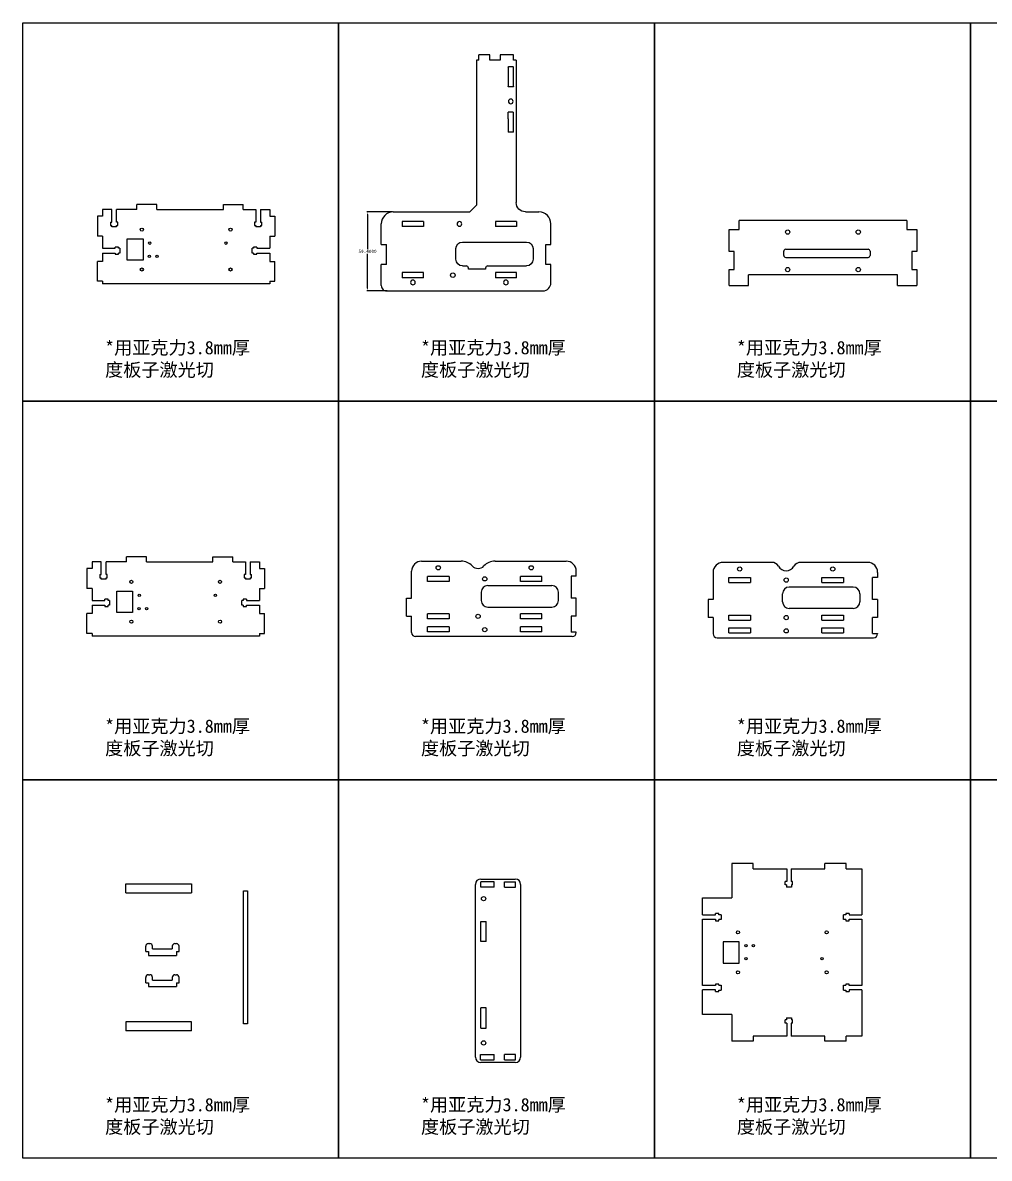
# Model space of a CAD drawing. Header units: millimetres. Extents: x 9 to 1435, y -1546 to -408.
# Drawn here: x 9 to 736, y -1262 to -408 of the extents above; entities that cross this region are included whole.
import ezdxf

# ---------------------------------------------------------------- set-up
doc = ezdxf.new("R2010")
doc.units = ezdxf.units.MM
doc.layers.add('dim', color=82, linetype='Continuous', lineweight=9)
doc.dimstyles.get("Standard").update_dxf_attribs({"dimtxt": 0.18, "dimasz": 0.18, "dimexe": 0.18, "dimexo": 0.0625, "dimgap": 0.09, "dimtad": 0, "dimtih": 1, "dimtoh": 1, "dimdec": 4, "dimzin": 0, "dimdsep": 46, "dimtxsty": 'Standard', "dimcen": 0.09, "dimadec": 0, "dimazin": 0, "dimtfac": 1, "dimtdec": 4, "dimtofl": 0, "dimtmove": 0, "dimatfit": 3, "dimfxl": 0, "dimtolj": 1, "dimtzin": 0, "dimarcsym": 0})

# ---------------------------------------------------------------- blocks, each defined once
blk = doc.blocks.new('*D11')
at = {"layer": 'Defpoints', "color": 0, "lineweight": -3, "transparency": 16777216}
for p in [(268.41, -549.94), (287.78, -549.94), (283.67, -609.34)]:
    blk.add_point(p, dxfattribs=at)
at = {"layer": 'dim', "color": 0, "lineweight": -2, "transparency": 16777216}
for p, q in [((287.28, -549.94), (267.91, -549.94)), ((268.41, -551.94), (268.41, -577.89)), ((268.41, -607.34), (268.41, -581.39)), ((283.17, -609.34), (267.91, -609.34))]:
    blk.add_line(p, q, dxfattribs=at)
at = {"layer": 'dim', "color": 0, "lineweight": -3, "transparency": 16777216}
for points in [[(268.08, -551.94), (268.74, -551.94), (268.41, -549.94)], [(268.08, -607.34), (268.74, -607.34), (268.41, -609.34)]]:
    blk.add_solid(points, dxfattribs=at)
at = {"layer": 'dim', "color": 0, "lineweight": -3, "transparency": 16777216, "insert": (268.41, -579.64), "char_height": 2.5, "attachment_point": 5}
blk.add_mtext('\\A1;59.4000', dxfattribs=at)

msp = doc.modelspace()

# ---------------------------------------------------------------- linework, layer by layer
at = {"lineweight": -3}
for p, q in [((360.34881, -431.93807), (352.22787, -431.93807)), ((352.22787, -435.93807), (352.22787, -431.93807)), ((360.34881, -435.93807), (360.34881, -431.93807)), ((368.12787, -431.93807), (368.12787, -435.93807)), ((378.27787, -431.93807), (368.12787, -431.93807)), ((378.27787, -435.93807), (378.27787, -431.93807)), ((352.22787, -435.93807), (350.27787, -435.93807)), ((350.27787, -435.93807), (350.27787, -544.93807)), ((368.12787, -435.93807), (360.34881, -435.93807)), ((374.22787, -441.08807), (374.22787, -455.78807)), ((374.29558, -440.93807), (374.27787, -440.93807)), ((374.27787, -440.95578), (374.27787, -440.93807)), ((377.92787, -440.88807), (374.42787, -440.88807)), ((378.07787, -440.93807), (378.06016, -440.93807)), ((378.07787, -440.93807), (378.07787, -440.95578)), ((378.12787, -455.78807), (378.12787, -441.08807)), ((380.27787, -435.93807), (378.27787, -435.93807)), ((380.27787, -435.93807), (380.27787, -542.93807)), ((374.27787, -455.93807), (374.27787, -455.92035)), ((374.29558, -455.93807), (374.27787, -455.93807)), ((377.92787, -455.98807), (374.42787, -455.98807)), ((378.07787, -455.93807), (378.06016, -455.93807)), ((378.07787, -455.92035), (378.07787, -455.93807)), ((378.07787, -474.93807), (374.27787, -474.93807)), ((374.27787, -479.95578), (374.27787, -474.93807)), ((378.07787, -474.93807), (378.07787, -479.95578)), ((374.22787, -480.08807), (374.22787, -489.93807)), ((378.12787, -489.93807), (378.12787, -480.08807)), ((378.12787, -489.93807), (374.22787, -489.93807)), ((94.93914, -548.22423), (94.93914, -544.47423)), ((109.93914, -544.47423), (94.93914, -544.47423)), ((109.93914, -548.22423), (109.93914, -544.47423)), ((159.93914, -544.47423), (174.93914, -544.47423)), ((159.93914, -548.22423), (159.93914, -544.47423)), ((174.93914, -548.22423), (174.93914, -544.47423)), ((345.27787, -549.93807), (350.27787, -544.93807)), ((65.13914, -553.17423), (65.13914, -568.17423)), ((68.98914, -553.17423), (65.13914, -553.17423)), ((68.98914, -548.22423), (68.98914, -553.17423)), ((75.94165, -548.22423), (68.98914, -548.22423)), ((75.94165, -557.67423), (75.94165, -548.22423)), ((94.93914, -548.22423), (79.51097, -548.22423)), ((79.51097, -557.67423), (79.51097, -548.22423)), ((109.93914, -548.22423), (159.93914, -548.22423)), ((174.93914, -548.22423), (184.3673, -548.22423)), ((184.3673, -548.22423), (184.3673, -557.67423)), ((187.93662, -548.22423), (194.88914, -548.22423)), ((187.93662, -548.22423), (187.93662, -557.67423)), ((194.88914, -548.22423), (194.88914, -553.17423)), ((194.88914, -553.17423), (198.73914, -553.17423)), ((198.73914, -553.17423), (198.73914, -568.17423)), ((287.77787, -549.93807), (345.27787, -549.93807)), ((387.27787, -549.93807), (397.37787, -549.93807)), ((74.96914, -557.67423), (74.96914, -560.17423)), ((74.96914, -557.67423), (75.94165, -557.67423)), ((74.96914, -560.17423), (75.94165, -560.17423)), ((75.94165, -561.17423), (75.94165, -560.17423)), ((79.51097, -561.17423), (75.94165, -561.17423)), ((80.46914, -557.67423), (79.51097, -557.67423)), ((79.51097, -561.17423), (79.51097, -560.17423)), ((79.51097, -560.17423), (80.46914, -560.17423)), ((80.46914, -560.17423), (80.46914, -557.67423)), ((183.40914, -557.67423), (183.40914, -560.17423)), ((184.3673, -557.67423), (183.40914, -557.67423)), ((183.40914, -560.17423), (184.3673, -560.17423)), ((184.3673, -560.17423), (184.3673, -561.17423)), ((187.93662, -561.17423), (184.3673, -561.17423)), ((187.93662, -557.67423), (188.90914, -557.67423)), ((187.93662, -560.17423), (187.93662, -561.17423)), ((187.93662, -560.17423), (188.90914, -560.17423)), ((188.90914, -560.17423), (188.90914, -557.67423)), ((278.77787, -574.4056), (278.77787, -558.93807)), ((310.57787, -557.13807), (294.57787, -557.13807)), ((294.57787, -557.13807), (294.57787, -560.93807)), ((310.57787, -560.93807), (294.57787, -560.93807)), ((310.57787, -557.13807), (310.57787, -560.93807)), ((380.57787, -557.13807), (364.57787, -557.13807)), ((364.57787, -557.13807), (364.57787, -560.93807)), ((380.57787, -560.93807), (364.57787, -560.93807)), ((406.37787, -574.4056), (406.37787, -558.93807)), ((540.46758, -579.72087), (540.46758, -563.26587)), ((540.46758, -563.26587), (548.06758, -563.26587)), ((674.06758, -556.37087), (548.06758, -556.37087)), ((548.06758, -563.26587), (548.06758, -556.37087)), ((674.06758, -556.37087), (674.06758, -563.26587)), ((674.06758, -563.26587), (681.66758, -563.26587)), ((681.66758, -563.26587), (681.66758, -579.72087)), ((68.98914, -568.17423), (65.13914, -568.17423)), ((68.98914, -568.17423), (68.98914, -577.34675)), ((87.53919, -586.2395), (87.53919, -570.2395)), ((87.53919, -570.2395), (99.53919, -570.2395)), ((99.53919, -570.2395), (99.53919, -586.2395)), ((194.88914, -568.17423), (194.88914, -577.34675)), ((194.88914, -568.17423), (198.73914, -568.17423)), ((68.98914, -577.34675), (78.63914, -577.34675)), ((78.63914, -577.34675), (78.63914, -576.37423)), ((81.13914, -576.37423), (78.63914, -576.37423)), ((81.13914, -577.34675), (81.13914, -576.37423)), ((82.13914, -577.34675), (81.13914, -577.34675)), ((82.13914, -577.34675), (82.13914, -580.91607)), ((181.73914, -580.91607), (181.73914, -577.34675)), ((182.73914, -577.34675), (181.73914, -577.34675)), ((182.73914, -576.37423), (182.73914, -577.34675)), ((185.23914, -576.37423), (182.73914, -576.37423)), ((185.23914, -576.37423), (185.23914, -577.34675)), ((185.23914, -577.34675), (194.88914, -577.34675)), ((278.77787, -574.4056), (282.57787, -574.4056)), ((282.57787, -589.43807), (282.57787, -574.4056)), ((334.87787, -585.61807), (334.87787, -577.61807)), ((339.87787, -572.61807), (388.02787, -572.61807)), ((393.02787, -577.61807), (393.02787, -585.61807)), ((402.57787, -589.43807), (402.57787, -574.4056)), ((402.57787, -574.4056), (406.37787, -574.4056)), ((544.26758, -579.72087), (540.46758, -579.72087)), ((544.26758, -593.27087), (544.26758, -579.72087)), ((581.56758, -582.67087), (581.56758, -579.57087)), ((583.06758, -578.07087), (645.06758, -578.07087)), ((646.56758, -579.57087), (646.56758, -582.67087)), ((677.86758, -579.72087), (677.86758, -593.27087)), ((681.66758, -579.72087), (677.86758, -579.72087)), ((65.13914, -602.17423), (65.13914, -587.17423)), ((68.98914, -587.17423), (65.13914, -587.17423)), ((68.98914, -580.91607), (68.98914, -587.17423)), ((68.98914, -580.91607), (78.63914, -580.91607)), ((78.63914, -580.91607), (78.63914, -581.87423)), ((78.63914, -581.87423), (81.13914, -581.87423)), ((82.13914, -580.91607), (81.13914, -580.91607)), ((81.13914, -581.87423), (81.13914, -580.91607)), ((99.53919, -586.2395), (87.53919, -586.2395)), ((182.73914, -580.91607), (181.73914, -580.91607)), ((182.73914, -580.91607), (182.73914, -581.87423)), ((182.73914, -581.87423), (185.23914, -581.87423)), ((185.23914, -580.91607), (194.88914, -580.91607)), ((185.23914, -581.87423), (185.23914, -580.91607)), ((194.88914, -580.91607), (194.88914, -587.17423)), ((194.88914, -587.17423), (198.73914, -587.17423)), ((198.73914, -602.17423), (198.73914, -587.17423)), ((583.06758, -584.17087), (645.06758, -584.17087)), ((282.57787, -589.43807), (278.77787, -589.43807)), ((278.77787, -605.43807), (278.77787, -589.43807)), ((310.57787, -595.63807), (294.57787, -595.63807)), ((294.57787, -595.63807), (294.57787, -599.43807)), ((310.57787, -599.43807), (310.57787, -595.63807)), ((339.87787, -590.61807), (342.57787, -590.61807)), ((344.27787, -592.61807), (344.27787, -592.31807)), ((356.77787, -593.11807), (344.77787, -593.11807)), ((357.27787, -592.31807), (357.27787, -592.61807)), ((358.97787, -590.61807), (388.02787, -590.61807)), ((380.57787, -595.63807), (364.57787, -595.63807)), ((364.57787, -595.63807), (364.57787, -599.43807)), ((380.57787, -599.43807), (380.57787, -595.63807)), ((406.37787, -589.43807), (402.57787, -589.43807)), ((406.37787, -603.33807), (406.37787, -589.43807)), ((540.46758, -593.27087), (544.26758, -593.27087)), ((540.46758, -605.27087), (540.46758, -593.27087)), ((555.06758, -605.27087), (555.06758, -597.27087)), ((667.06758, -597.27087), (555.06758, -597.27087)), ((667.06758, -605.27087), (667.06758, -597.27087)), ((677.86758, -593.27087), (681.66758, -593.27087)), ((681.66758, -593.27087), (681.66758, -605.27087)), ((68.98914, -602.17423), (65.13914, -602.17423)), ((68.98914, -602.17423), (68.98914, -604.12423)), ((194.88914, -604.12423), (68.98914, -604.12423)), ((194.88914, -602.17423), (194.88914, -604.12423)), ((194.88914, -602.17423), (198.73914, -602.17423)), ((310.57787, -599.43807), (294.57787, -599.43807)), ((380.57787, -599.43807), (364.57787, -599.43807)), ((540.46758, -605.27087), (555.06758, -605.27087)), ((667.06758, -605.27087), (681.66758, -605.27087)), ((283.66669, -609.33807), (400.37787, -609.33807)), ((87.09076, -813.12396), (87.09076, -809.37396)), ((102.09076, -809.37396), (87.09076, -809.37396)), ((102.09076, -813.12396), (102.09076, -809.37396)), ((152.09076, -809.37396), (167.09076, -809.37396)), ((152.09076, -813.12396), (152.09076, -809.37396)), ((167.09076, -813.12396), (167.09076, -809.37396)), ((57.29076, -818.07396), (57.29076, -833.07396)), ((61.14076, -818.07396), (57.29076, -818.07396)), ((61.14076, -813.12396), (61.14076, -818.07396)), ((68.09327, -813.12396), (61.14076, -813.12396)), ((68.09327, -822.57396), (68.09327, -813.12396)), ((87.09076, -813.12396), (71.66259, -813.12396)), ((71.66259, -822.57396), (71.66259, -813.12396)), ((102.09076, -813.12396), (152.09076, -813.12396)), ((167.09076, -813.12396), (176.51892, -813.12396)), ((176.51892, -813.12396), (176.51892, -822.57396)), ((180.08824, -813.12396), (187.04076, -813.12396)), ((180.08824, -813.12396), (180.08824, -822.57396)), ((187.04076, -813.12396), (187.04076, -818.07396)), ((187.04076, -818.07396), (190.89076, -818.07396)), ((190.89076, -818.07396), (190.89076, -833.07396)), ((309.12175, -812.63615), (338.88401, -812.63615)), ((364.35949, -812.63615), (417.92175, -812.63615)), ((572.48821, -813.53045), (535.90559, -813.53045)), ((644.70559, -813.53045), (594.32296, -813.53045)), ((67.12076, -822.57396), (67.12076, -825.07396)), ((67.12076, -822.57396), (68.09327, -822.57396)), ((67.12076, -825.07396), (68.09327, -825.07396)), ((68.09327, -826.07396), (68.09327, -825.07396)), ((71.66259, -826.07396), (68.09327, -826.07396)), ((72.62076, -822.57396), (71.66259, -822.57396)), ((71.66259, -826.07396), (71.66259, -825.07396)), ((71.66259, -825.07396), (72.62076, -825.07396)), ((72.62076, -825.07396), (72.62076, -822.57396)), ((175.56076, -822.57396), (175.56076, -825.07396)), ((176.51892, -822.57396), (175.56076, -822.57396)), ((175.56076, -825.07396), (176.51892, -825.07396)), ((176.51892, -825.07396), (176.51892, -826.07396)), ((180.08824, -826.07396), (176.51892, -826.07396)), ((180.08824, -822.57396), (181.06076, -822.57396)), ((180.08824, -825.07396), (180.08824, -826.07396)), ((180.08824, -825.07396), (181.06076, -825.07396)), ((181.06076, -825.07396), (181.06076, -822.57396)), ((301.62175, -840.48615), (301.62175, -820.13615)), ((313.52175, -827.83615), (313.52175, -824.03615)), ((329.72175, -824.03615), (313.52175, -824.03615)), ((329.72175, -827.83615), (313.52175, -827.83615)), ((329.72175, -824.03615), (329.72175, -827.83615)), ((383.52175, -827.83615), (383.52175, -824.03615)), ((399.62175, -824.03615), (383.52175, -824.03615)), ((399.62175, -827.83615), (383.52175, -827.83615)), ((399.62175, -827.83615), (399.62175, -824.03615)), ((421.62175, -824.03114), (421.62175, -840.48615)), ((425.42175, -824.03114), (421.62175, -824.03114)), ((425.42175, -824.03114), (425.42175, -820.13615)), ((528.40559, -821.03045), (528.40559, -841.38045)), ((540.30559, -828.73045), (540.30559, -824.93045)), ((540.30559, -824.93045), (556.50559, -824.93045)), ((556.50559, -824.93045), (556.50559, -828.73045)), ((610.30559, -828.73045), (610.30559, -824.93045)), ((610.30559, -824.93045), (626.40559, -824.93045)), ((626.40559, -824.93045), (626.40559, -828.73045)), ((648.40559, -841.38045), (648.40559, -824.92544)), ((652.20559, -824.92544), (648.40559, -824.92544)), ((652.20559, -821.03045), (652.20559, -824.92544)), ((61.14076, -833.07396), (57.29076, -833.07396)), ((61.14076, -833.07396), (61.14076, -842.24648)), ((79.69081, -851.13923), (79.69081, -835.13923)), ((79.69081, -835.13923), (91.69081, -835.13923)), ((91.69081, -835.13923), (91.69081, -851.13923)), ((187.04076, -833.07396), (187.04076, -842.24648)), ((187.04076, -833.07396), (190.89076, -833.07396)), ((353.92175, -835.93615), (353.92175, -842.21615)), ((358.92175, -830.93615), (407.07175, -830.93615)), ((412.07175, -842.21615), (412.07175, -835.93615)), ((540.30559, -828.73045), (556.50559, -828.73045)), ((633.85559, -832.11045), (585.70559, -832.11045)), ((610.30559, -828.73045), (626.40559, -828.73045)), ((61.14076, -842.24648), (70.79076, -842.24648)), ((70.79076, -842.24648), (70.79076, -841.27396)), ((73.29076, -841.27396), (70.79076, -841.27396)), ((73.29076, -842.24648), (73.29076, -841.27396)), ((74.29076, -842.24648), (73.29076, -842.24648)), ((74.29076, -842.24648), (74.29076, -845.8158)), ((173.89076, -845.8158), (173.89076, -842.24648)), ((174.89076, -842.24648), (173.89076, -842.24648)), ((174.89076, -841.27396), (174.89076, -842.24648)), ((177.39076, -841.27396), (174.89076, -841.27396)), ((177.39076, -841.27396), (177.39076, -842.24648)), ((177.39076, -842.24648), (187.04076, -842.24648)), ((297.82175, -840.48615), (301.62175, -840.48615)), ((297.82175, -854.03615), (297.82175, -840.48615)), ((425.42175, -840.48615), (421.62175, -840.48615)), ((425.42175, -854.03615), (425.42175, -840.48615)), ((528.40559, -841.38045), (524.60559, -841.38045)), ((524.60559, -841.38045), (524.60559, -854.93045)), ((580.70559, -843.11045), (580.70559, -837.11045)), ((638.85559, -837.11045), (638.85559, -843.11045)), ((652.20559, -841.38045), (648.40559, -841.38045)), ((652.20559, -841.38045), (652.20559, -854.93045)), ((57.29076, -867.07396), (57.29076, -852.07396)), ((61.14076, -852.07396), (57.29076, -852.07396)), ((61.14076, -845.8158), (61.14076, -852.07396)), ((61.14076, -845.8158), (70.79076, -845.8158)), ((70.79076, -845.8158), (70.79076, -846.77396)), ((70.79076, -846.77396), (73.29076, -846.77396)), ((74.29076, -845.8158), (73.29076, -845.8158)), ((73.29076, -846.77396), (73.29076, -845.8158)), ((91.69081, -851.13923), (79.69081, -851.13923)), ((174.89076, -845.8158), (173.89076, -845.8158)), ((174.89076, -845.8158), (174.89076, -846.77396)), ((174.89076, -846.77396), (177.39076, -846.77396)), ((177.39076, -845.8158), (187.04076, -845.8158)), ((177.39076, -846.77396), (177.39076, -845.8158)), ((187.04076, -845.8158), (187.04076, -852.07396)), ((187.04076, -852.07396), (190.89076, -852.07396)), ((190.89076, -867.07396), (190.89076, -852.07396)), ((313.52175, -856.03615), (313.52175, -852.23615)), ((329.72175, -852.23615), (313.52175, -852.23615)), ((329.72175, -852.23615), (329.72175, -856.03615)), ((358.92175, -847.21615), (407.07175, -847.21615)), ((399.62175, -852.23615), (383.52175, -852.23615)), ((383.52175, -856.03615), (383.52175, -852.23615)), ((399.62175, -856.03615), (399.62175, -852.23615)), ((540.30559, -856.93045), (540.30559, -853.13045)), ((540.30559, -853.13045), (556.50559, -853.13045)), ((556.50559, -853.13045), (556.50559, -856.93045)), ((633.85559, -848.11045), (585.70559, -848.11045)), ((610.30559, -856.93045), (610.30559, -853.13045)), ((610.30559, -853.13045), (626.40559, -853.13045)), ((626.40559, -853.13045), (626.40559, -856.93045)), ((297.82175, -854.03615), (301.62175, -854.03615)), ((301.62175, -866.33615), (301.62175, -854.03615)), ((329.72175, -856.03615), (313.52175, -856.03615)), ((313.52175, -865.73615), (313.52175, -861.93615)), ((329.72175, -861.93615), (313.52175, -861.93615)), ((329.72175, -861.93615), (329.72175, -865.73615)), ((399.62175, -856.03615), (383.52175, -856.03615)), ((383.52175, -865.73615), (383.52175, -861.93615)), ((399.62175, -861.93615), (383.52175, -861.93615)), ((399.62175, -865.73615), (399.62175, -861.93615)), ((425.42175, -854.03615), (421.62175, -854.03615)), ((421.62175, -854.03615), (421.62175, -866.03615)), ((528.40559, -854.93045), (524.60559, -854.93045)), ((528.40559, -854.93045), (528.40559, -867.23045)), ((540.30559, -856.93045), (556.50559, -856.93045)), ((610.30559, -856.93045), (626.40559, -856.93045)), ((648.40559, -866.93045), (648.40559, -854.93045)), ((652.20559, -854.93045), (648.40559, -854.93045)), ((61.14076, -867.07396), (57.29076, -867.07396)), ((61.14076, -867.07396), (61.14076, -869.02396)), ((187.04076, -869.02396), (61.14076, -869.02396)), ((187.04076, -867.07396), (187.04076, -869.02396)), ((187.04076, -867.07396), (190.89076, -867.07396)), ((422.42175, -869.33615), (304.62175, -869.33615)), ((329.72175, -865.73615), (313.52175, -865.73615)), ((399.62175, -865.73615), (383.52175, -865.73615)), ((425.42175, -866.03615), (421.62175, -866.03615)), ((425.42175, -866.33615), (425.42175, -866.03615)), ((531.40559, -870.23045), (649.20559, -870.23045)), ((540.30559, -866.63045), (540.30559, -862.83045)), ((540.30559, -862.83045), (556.50559, -862.83045)), ((540.30559, -866.63045), (556.50559, -866.63045)), ((556.50559, -862.83045), (556.50559, -866.63045)), ((610.30559, -866.63045), (610.30559, -862.83045)), ((610.30559, -862.83045), (626.40559, -862.83045)), ((610.30559, -866.63045), (626.40559, -866.63045)), ((626.40559, -862.83045), (626.40559, -866.63045)), ((648.40559, -866.93045), (652.20559, -866.93045)), ((652.20559, -866.93045), (652.20559, -867.23045)), ((558.48203, -1040.0204), (542.48203, -1040.0204)), ((542.48203, -1040.0204), (542.48203, -1065.8204)), ((558.48203, -1043.8704), (558.48203, -1040.0204)), ((628.48203, -1040.0204), (612.48203, -1040.0204)), ((612.48203, -1043.8704), (612.48203, -1040.0204)), ((628.48203, -1043.8704), (628.48203, -1040.0204)), ((558.48203, -1043.8704), (583.84394, -1043.8704)), ((583.88922, -1043.8704), (583.84394, -1043.8704)), ((583.84394, -1043.8704), (583.84394, -1053.5204)), ((583.88922, -1043.8704), (583.88922, -1053.5204)), ((587.08921, -1043.8704), (587.10557, -1043.8704)), ((587.08921, -1043.8704), (587.08921, -1053.5204)), ((587.10557, -1043.8704), (612.48203, -1043.8704)), ((587.10557, -1043.8704), (587.10557, -1053.5204)), ((628.48203, -1043.8704), (640.43203, -1043.8704)), ((640.43203, -1043.8704), (640.43203, -1078.67758)), ((86.59654, -1062.11977), (86.59654, -1055.31977)), ((86.59654, -1055.31977), (136.08905, -1055.31977)), ((136.08905, -1055.31977), (136.08905, -1062.11977)), ((349.60276, -1185.6587), (349.60276, -1055.6587)), ((353.60276, -1051.6587), (379.60276, -1051.6587)), ((353.60276, -1057.6587), (353.60276, -1053.8587)), ((363.75276, -1053.8587), (353.60276, -1053.8587)), ((363.75276, -1057.6587), (353.60276, -1057.6587)), ((363.75276, -1057.6587), (363.75276, -1053.8587)), ((371.53182, -1057.7087), (371.53182, -1053.8087)), ((371.53182, -1053.8087), (379.65276, -1053.8087)), ((371.53182, -1057.7087), (379.65276, -1057.7087)), ((379.65276, -1057.7087), (379.65276, -1053.8087)), ((383.60276, -1055.6587), (383.60276, -1185.6587)), ((582.73203, -1056.0204), (582.73203, -1053.5204)), ((583.84394, -1053.5204), (582.73203, -1053.5204)), ((583.70455, -1056.0204), (582.73203, -1056.0204)), ((583.70455, -1056.0204), (583.70455, -1057.7204)), ((587.27387, -1057.7204), (583.70455, -1057.7204)), ((583.88922, -1053.5204), (583.84394, -1053.5204)), ((587.08921, -1053.5204), (587.10557, -1053.5204)), ((588.23203, -1053.5204), (587.10557, -1053.5204)), ((588.23203, -1056.0204), (587.27387, -1056.0204)), ((587.27387, -1056.0204), (587.27387, -1057.7204)), ((588.23203, -1056.0204), (588.23203, -1053.5204)), ((86.59654, -1062.11977), (136.08905, -1062.11977)), ((175.19654, -1060.56977), (178.19654, -1060.56977)), ((175.19654, -1160.56977), (175.19654, -1060.56977)), ((178.19654, -1060.56977), (178.19654, -1160.56977)), ((520.53203, -1065.8204), (542.48203, -1065.8204)), ((520.53203, -1078.67758), (520.53203, -1065.8204)), ((353.75276, -1098.7087), (353.75276, -1083.6087)), ((353.75276, -1083.6087), (357.65276, -1083.6087)), ((357.65276, -1098.7087), (357.65276, -1083.6087)), ((520.53203, -1078.67758), (530.18203, -1078.67758)), ((520.53203, -1081.87758), (530.18203, -1081.87758)), ((520.53203, -1131.76323), (520.53203, -1081.87758)), ((530.18203, -1078.67758), (530.18203, -1077.5204)), ((532.68203, -1077.5204), (530.18203, -1077.5204)), ((530.18203, -1081.87758), (530.18203, -1083.0204)), ((530.18203, -1083.0204), (532.68203, -1083.0204)), ((532.68203, -1078.49291), (532.68203, -1077.5204)), ((534.38203, -1078.49291), (532.68203, -1078.49291)), ((534.38203, -1082.06224), (532.68203, -1082.06224)), ((532.68203, -1083.0204), (532.68203, -1082.06224)), ((534.38203, -1078.49291), (534.38203, -1082.06224)), ((626.58203, -1082.06224), (626.58203, -1078.49291)), ((628.28203, -1078.49291), (626.58203, -1078.49291)), ((628.28203, -1082.06224), (626.58203, -1082.06224)), ((628.28203, -1077.5204), (628.28203, -1078.49291)), ((630.78203, -1077.5204), (628.28203, -1077.5204)), ((628.28203, -1082.06224), (628.28203, -1083.0204)), ((628.28203, -1083.0204), (630.78203, -1083.0204)), ((630.78203, -1077.5204), (630.78203, -1078.67758)), ((630.78203, -1078.67758), (640.43203, -1078.67758)), ((630.78203, -1081.87758), (640.43203, -1081.87758)), ((630.78203, -1083.0204), (630.78203, -1081.87758)), ((640.43203, -1081.87758), (640.43203, -1131.76323)), ((103.54654, -1100.24476), (104.64654, -1100.24476)), ((123.54654, -1100.24476), (124.64654, -1100.24476)), ((357.65276, -1098.7087), (353.75276, -1098.7087)), ((536.08208, -1098.85514), (536.08208, -1114.85514)), ((548.08208, -1098.85514), (536.08208, -1098.85514)), ((548.08208, -1114.85514), (548.08208, -1098.85514)), ((101.54654, -1106.24476), (101.54654, -1102.24476)), ((101.54654, -1106.24476), (103.54654, -1106.24476)), ((103.54654, -1106.24476), (103.54654, -1109.04476)), ((103.54654, -1109.04476), (124.64654, -1109.04476)), ((106.64654, -1104.24476), (106.64654, -1102.24476)), ((106.64654, -1104.24476), (121.54654, -1104.24476)), ((121.54654, -1102.24476), (121.54654, -1104.24476)), ((124.64654, -1106.24476), (124.64654, -1109.04476)), ((124.64654, -1106.24476), (126.64654, -1106.24476)), ((126.64654, -1106.24476), (126.64654, -1102.24476)), ((536.08208, -1114.85514), (548.08208, -1114.85514)), ((101.54654, -1129.64974), (101.54654, -1125.64974)), ((103.54654, -1123.64974), (104.64654, -1123.64974)), ((106.64654, -1127.64974), (106.64654, -1125.64974)), ((121.54654, -1125.64974), (121.54654, -1127.64974)), ((123.54654, -1123.64974), (124.64654, -1123.64974)), ((126.64654, -1129.64974), (126.64654, -1125.64974)), ((101.54654, -1129.64974), (103.54654, -1129.64974)), ((103.54654, -1129.64974), (103.54654, -1132.44974)), ((103.54654, -1132.44974), (124.64654, -1132.44974)), ((106.64654, -1127.64974), (121.54654, -1127.64974)), ((124.64654, -1129.64974), (124.64654, -1132.44974)), ((124.64654, -1129.64974), (126.64654, -1129.64974)), ((530.18203, -1131.76323), (520.53203, -1131.76323)), ((530.18203, -1134.96323), (520.53203, -1134.96323)), ((520.53203, -1153.6204), (520.53203, -1134.96323)), ((530.18203, -1130.6204), (530.18203, -1131.76323)), ((532.68203, -1130.6204), (530.18203, -1130.6204)), ((530.18203, -1136.1204), (530.18203, -1134.96323)), ((532.68203, -1131.57857), (532.68203, -1130.6204)), ((532.68203, -1131.57857), (534.38203, -1131.57857)), ((532.68203, -1135.14789), (534.38203, -1135.14789)), ((532.68203, -1136.1204), (532.68203, -1135.14789)), ((534.38203, -1131.57857), (534.38203, -1135.14789)), ((626.58203, -1135.14789), (626.58203, -1131.57857)), ((626.58203, -1131.57857), (628.28203, -1131.57857)), ((626.58203, -1135.14789), (628.28203, -1135.14789)), ((628.28203, -1130.6204), (628.28203, -1131.57857)), ((630.78203, -1130.6204), (628.28203, -1130.6204)), ((628.28203, -1135.14789), (628.28203, -1136.1204)), ((630.78203, -1131.76323), (630.78203, -1130.6204)), ((640.43203, -1131.76323), (630.78203, -1131.76323)), ((640.43203, -1134.96323), (630.78203, -1134.96323)), ((630.78203, -1134.96323), (630.78203, -1136.1204)), ((640.43203, -1134.96323), (640.43203, -1169.7704)), ((530.18203, -1136.1204), (532.68203, -1136.1204)), ((628.28203, -1136.1204), (630.78203, -1136.1204)), ((357.65276, -1148.6087), (353.75276, -1148.6087)), ((353.75276, -1163.7087), (353.75276, -1148.6087)), ((357.65276, -1163.7087), (357.65276, -1148.6087)), ((86.59654, -1159.01977), (86.59654, -1165.81977)), ((136.08905, -1159.01977), (86.59654, -1159.01977)), ((136.08905, -1165.81977), (136.08905, -1159.01977)), ((178.19654, -1160.56977), (175.19654, -1160.56977)), ((542.48203, -1153.6204), (520.53203, -1153.6204)), ((582.73203, -1160.1204), (582.73203, -1157.6204)), ((583.70455, -1157.6204), (582.73203, -1157.6204)), ((583.84394, -1160.1204), (582.73203, -1160.1204)), ((583.70455, -1155.9204), (583.70455, -1157.6204)), ((583.70455, -1155.9204), (587.27387, -1155.9204)), ((583.88922, -1160.1204), (583.84394, -1160.1204)), ((583.84394, -1160.1204), (583.84394, -1169.7704)), ((583.88922, -1160.1204), (583.88922, -1169.7704)), ((587.08921, -1160.1204), (587.10557, -1160.1204)), ((587.08921, -1160.1204), (587.08921, -1169.7704)), ((588.23203, -1160.1204), (587.10557, -1160.1204)), ((587.10557, -1160.1204), (587.10557, -1169.7704)), ((587.27387, -1155.9204), (587.27387, -1157.6204)), ((588.23203, -1157.6204), (587.27387, -1157.6204)), ((588.23203, -1160.1204), (588.23203, -1157.6204)), ((136.08905, -1165.81977), (86.59654, -1165.81977)), ((353.75276, -1163.7087), (357.65276, -1163.7087)), ((558.48203, -1169.7704), (558.48203, -1173.6204)), ((583.84394, -1169.7704), (558.48203, -1169.7704)), ((583.84394, -1169.7704), (583.88922, -1169.7704)), ((587.10557, -1169.7704), (587.08921, -1169.7704)), ((612.48203, -1169.7704), (587.10557, -1169.7704)), ((612.48203, -1173.6204), (612.48203, -1169.7704)), ((628.48203, -1173.6204), (628.48203, -1169.7704)), ((640.43203, -1169.7704), (628.48203, -1169.7704)), ((558.48203, -1173.6204), (542.48203, -1173.6204)), ((628.48203, -1173.6204), (612.48203, -1173.6204)), ((353.45276, -1187.5087), (353.45276, -1183.6087)), ((353.45276, -1183.6087), (363.75276, -1183.6087)), ((363.75276, -1187.5087), (363.75276, -1183.6087)), ((371.53182, -1187.5087), (371.53182, -1183.6087)), ((379.65276, -1183.6087), (371.53182, -1183.6087)), ((379.65276, -1187.5087), (379.65276, -1183.6087)), ((353.45276, -1187.5087), (363.75276, -1187.5087)), ((379.60276, -1189.6587), (353.60276, -1189.6587)), ((371.53182, -1187.5087), (379.65276, -1187.5087))]:
    msp.add_line(p, q, dxfattribs=at)
at = {"color": 3, "lineweight": -3}
for points in [[(8.97699, -407.7039), (246.63616, -407.7039), (246.63616, -692.35802), (8.97699, -692.35802)], [(246.63616, -407.7039), (484.29534, -407.7039), (484.29534, -692.35802), (246.63616, -692.35802)], [(484.29534, -407.7039), (721.95451, -407.7039), (721.95451, -692.35802), (484.29534, -692.35802)], [(721.95451, -407.7039), (959.61369, -407.7039), (959.61369, -692.35802), (721.95451, -692.35802)], [(8.97699, -692.35802), (246.63616, -692.35802), (246.63616, -977.01215), (8.97699, -977.01215)], [(246.63616, -692.35802), (484.29534, -692.35802), (484.29534, -977.01215), (246.63616, -977.01215)], [(484.29534, -692.35802), (721.95451, -692.35802), (721.95451, -977.01215), (484.29534, -977.01215)], [(721.95451, -692.35802), (959.61369, -692.35802), (959.61369, -977.01215), (721.95451, -977.01215)], [(8.97699, -977.01215), (246.63616, -977.01215), (246.63616, -1261.66627), (8.97699, -1261.66627)], [(246.63616, -977.01215), (484.29534, -977.01215), (484.29534, -1261.66627), (246.63616, -1261.66627)], [(484.29534, -977.01215), (721.95451, -977.01215), (721.95451, -1261.66627), (484.29534, -1261.66627)], [(721.95451, -977.01215), (959.61369, -977.01215), (959.61369, -1261.66627), (721.95451, -1261.66627)]]:
    msp.add_lwpolyline(points, close=True, dxfattribs=at)
at = {"lineweight": -3, "extrusion": (0, 0, -1)}
for centre in [(-376.17787, -466.88807), (-337.57787, -559.03807), (-302.57787, -603.03807), (-372.57787, -603.03807)]:
    msp.add_circle(centre, 1.755, dxfattribs=at)
at = {"lineweight": -3}
for centre, radius in [((98.59786, -563.27423), 1.175), ((165.28041, -563.27423), 1.175), ((584.51758, -565.17087), 1.6), ((637.61758, -565.17087), 1.6), ((104.53914, -573.47423), 0.9), ((161.83914, -573.47423), 0.9), ((104.33914, -583.47423), 0.9), ((110.03914, -583.47423), 0.9), ((98.59786, -593.27423), 1.175), ((165.28041, -593.27423), 1.175), ((332.57787, -597.53807), 1.75), ((584.51758, -593.37087), 1.6), ((637.61758, -593.37087), 1.6), ((321.62175, -817.63615), 1.6), ((391.62175, -817.63615), 1.6), ((548.40559, -818.53045), 1.6), ((618.40559, -818.53045), 1.6), ((90.74948, -828.17396), 1.175), ((157.43203, -828.17396), 1.175), ((356.62175, -825.93615), 1.6), ((583.40559, -826.83045), 1.6), ((96.69076, -838.37396), 0.9), ((153.99076, -838.37396), 0.9), ((96.49076, -848.37396), 0.9), ((102.19076, -848.37396), 0.9), ((351.62175, -854.13615), 1.6), ((583.40559, -855.03045), 1.6), ((90.74948, -858.17396), 1.175), ((157.43203, -858.17396), 1.175), ((356.62175, -864.13615), 1.6), ((583.40559, -865.03045), 1.6), ((355.70276, -1066.4387), 1.6), ((547.14076, -1091.8204), 1.175), ((613.82331, -1091.8204), 1.175), ((553.08203, -1101.8204), 0.9), ((558.78203, -1101.8204), 0.9), ((553.08203, -1111.6204), 0.9), ((610.38203, -1111.6204), 0.9), ((547.14076, -1121.8204), 1.175), ((613.82331, -1121.8204), 1.175), ((355.70276, -1174.8787), 1.6)]:
    msp.add_circle(centre, radius, dxfattribs=at)
at = {"lineweight": -3, "extrusion": (0, 0, -1)}
for centre, radius, start, end in [((-374.42787, -441.08807), 0.2, 0, 41.40962211), ((-374.42787, -441.08807), 0.2, 48.59037789, 90), ((-377.92787, -441.08807), 0.2, 90, 131.40962211), ((-377.92787, -441.08807), 0.2, 138.59037789, 180), ((-374.42787, -455.78807), 0.2, 318.59037789, 0), ((-374.42787, -455.78807), 0.2, 270, 311.40962211), ((-377.92787, -455.78807), 0.2, 228.59037789, 270), ((-377.92787, -455.78807), 0.2, 180, 221.40962211), ((-374.42787, -480.08807), 0.2, 0, 41.40962211), ((-377.92787, -480.08807), 0.2, 138.59037789, 180), ((-387.27787, -542.93807), 7, 270, 0), ((-339.87787, -577.61807), 5, 0, 90), ((-388.02787, -577.61807), 5, 90, 180), ((-339.87787, -585.61807), 5, 270, 0), ((-388.02787, -585.61807), 5, 180, 270), ((-344.77787, -592.61807), 0.5, 270, 0), ((-356.77787, -592.61807), 0.5, 180, 270)]:
    msp.add_arc(centre, radius, start, end, dxfattribs=at)
at = {"lineweight": -3}
for centre, radius, start, end in [((287.77787, -558.93807), 9, 90, 180), ((397.37787, -558.93807), 9, 0, 90), ((583.06758, -579.57087), 1.5, 90, 180), ((645.06758, -579.57087), 1.5, 0, 90), ((583.06758, -582.67087), 1.5, 180, 270), ((645.06758, -582.67087), 1.5, 270, 0), ((342.57787, -592.31807), 1.7, 0, 90), ((358.97787, -592.31807), 1.7, 90, 180), ((282.77787, -605.43807), 4, 180, 282.83856814), ((400.37787, -603.33807), 6, 270, 0), ((309.12175, -820.13615), 7.5, 90, 180), ((338.88401, -824.13615), 11.5, 43.29180759, 90), ((351.62175, -812.13615), 6, 223.29180759, 316.70819241), ((364.35949, -824.13615), 11.5, 90, 136.70819241), ((417.92175, -820.13615), 7.5, 0, 90), ((535.90559, -821.03045), 7.5, 90, 180), ((572.48821, -819.43045), 5.9, 30.37975437, 90), ((583.40559, -813.03045), 6.755, 210.37975437, 329.62024563), ((594.32296, -819.43045), 5.9, 90, 149.62024563), ((644.70559, -821.03045), 7.5, 0, 90), ((358.92175, -835.93615), 5, 90, 180), ((407.07175, -835.93615), 5, 0, 90), ((585.70559, -837.11045), 5, 90, 180), ((633.85559, -837.11045), 5, 0, 90), ((358.92175, -842.21615), 5, 180, 270), ((407.07175, -842.21615), 5, 270, 0), ((585.70559, -843.11045), 5, 180, 270), ((633.85559, -843.11045), 5, 270, 0), ((304.62175, -866.33615), 3, 180, 270), ((422.42175, -866.33615), 3, 270, 0), ((531.40559, -867.23045), 3, 180, 270), ((649.20559, -867.23045), 3, 270, 0), ((353.60276, -1055.6587), 4, 90, 180), ((379.60276, -1055.6587), 4, 0, 90), ((103.54654, -1102.24476), 2, 90, 180), ((104.64654, -1102.24476), 2, 0, 90), ((123.54654, -1102.24476), 2, 90, 180), ((124.64654, -1102.24476), 2, 0, 90), ((103.54654, -1125.64974), 2, 90, 180), ((104.64654, -1125.64974), 2, 0, 90), ((123.54654, -1125.64974), 2, 90, 180), ((124.64654, -1125.64974), 2, 0, 90), ((353.60276, -1185.6587), 4, 180, 270), ((379.60276, -1185.6587), 4, 270, 0)]:
    msp.add_arc(centre, radius, start, end, dxfattribs=at)
for points in [[(380.57787, -557.13807), (380.57787, -558.40473), (380.57787, -559.6714), (380.57787, -560.93807)], [(542.48203, -1153.6204), (542.48203, -1160.28707), (542.48203, -1166.95373), (542.48203, -1173.6204)]]:
    msp.add_open_spline(points, degree=3, dxfattribs=at)

# ---------------------------------------------------------------- texts
at = {"color": 4, "lineweight": -3, "char_height": 10, "attachment_point": 1}
for insert in [(70.95892, -647.03103), (308.6181, -647.03103), (546.27727, -647.03103), (70.95892, -931.68515), (308.6181, -931.68515), (546.27727, -931.68515), (70.95892, -1216.33927), (308.6181, -1216.33927), (546.27727, -1216.33927)]:
    msp.add_mtext_dynamic_manual_height_columns('{\\fSimSun|b0|i0|c134|p2;*用亚克力3.8mm厚度板子激光切 \\C3; }', width=118.9632831, gutter_width=1, heights=[0], dxfattribs=dict(at, insert=insert))

# ---------------------------------------------------------------- dimensions: what is measured, and where the dimension line sits
at = {"layer": 'dim', "color": 4, "lineweight": -3}
dim = msp.add_linear_dim(base=(268.41058, -549.93807), p1=(283.66669, -609.33807), p2=(287.77787, -549.93807), angle=90, dimstyle='Standard', override={"dimtxt": 2.5, "dimasz": 2, "dimexe": 0.49975, "dimexo": 0.49975, "dimgap": 0.49975}, dxfattribs=at)
dim.commit()
dim.dimension.update_dxf_attribs({"geometry": '*D11', "text_midpoint": (268.41058, -579.63807)})

doc.saveas('drawing.dxf')
